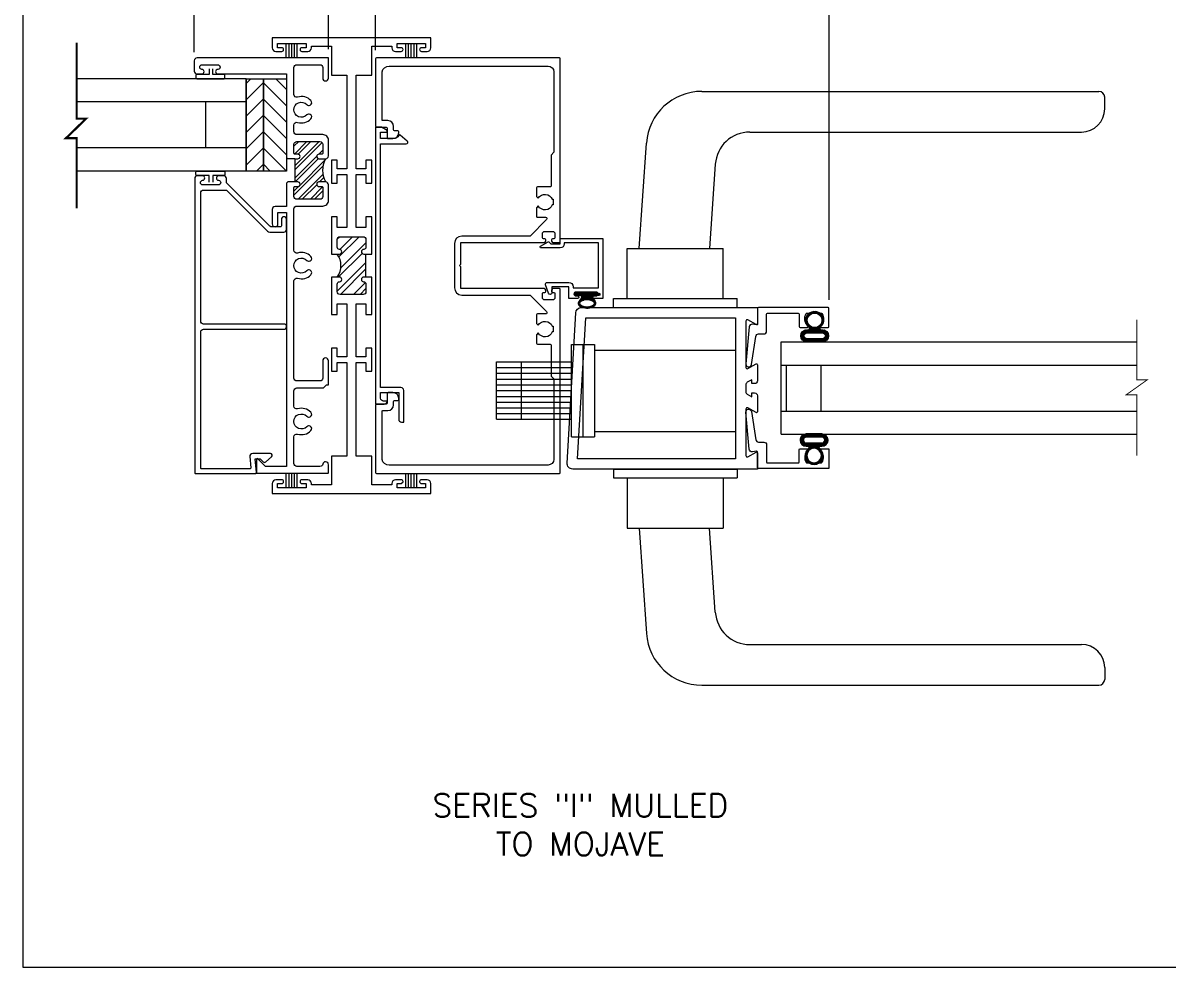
# Model space of a CAD drawing. Extents: x -75 to 127, y -92 to 53.
# Drawn here: x -75.25 to -62.85, y 14.36 to 24.58 of the extents above; entities that cross this region are included whole.
import ezdxf
from ezdxf.enums import TextEntityAlignment as Align

# ---------------------------------------------------------------- set-up
doc = ezdxf.new("R2010")
doc.units = 0
doc.header["$MEASUREMENT"] = 0
doc.layers.get('0').update_dxf_attribs({"linetype": 'CONTINUOUS'})
doc.layers.get('Defpoints').update_dxf_attribs({"linetype": 'CONTINUOUS'})
for name, color, linetype in [('DIM', 7, 'CONTINUOUS'), ('FRAME', 1, 'CONTINUOUS'), ('GLASS', 7, 'CONTINUOUS'), ('GLASS-VINYL', 7, 'CONTINUOUS'), ('LATCH', 1, 'CONTINUOUS'), ('MISC', 7, 'CONTINUOUS'), ('SASH', 5, 'CONTINUOUS'), ('SEAL', 7, 'CONTINUOUS'), ('SETTING BLOCKS', 7, 'CONTINUOUS'), ('TEXT', 7, 'CONTINUOUS'), ('TITLE_BLOCK', 7, 'CONTINUOUS')]:
    doc.layers.add(name, color=color, linetype=linetype)
doc.styles.add('ROMANT', font='romant')
doc.styles.add('SIMPLEX-094', font='simplex.shx', dxfattribs={"height": 0.094})
doc.styles.get("Standard").update_dxf_attribs({"font": 'simplex.shx'})
doc.dimstyles.new('FULL SCALE', dxfattribs={"dimscale": 0.75, "dimtxt": 0.18, "dimasz": 0.18, "dimexe": 0.18, "dimexo": 0.125, "dimgap": 0.09, "dimtad": 0, "dimtih": 1, "dimtoh": 1, "dimdec": 4, "dimzin": 0, "dimdsep": 46, "dimlunit": 4, "dimtxsty": 'Standard', "dimcen": 0.09, "dimadec": 0, "dimazin": 0, "dimtfac": 1, "dimtdec": 4, "dimtofl": 0, "dimtmove": 0, "dimatfit": 3, "dimfxl": 0, "dimtolj": 1, "dimtzin": 0, "dimarcsym": 0})

# ---------------------------------------------------------------- blocks, each defined once
blk = doc.blocks.new('*X77')
at = {"color": 0}
for p, q in [((3.133, 6.509), (3.206, 6.582)), ((3.133, 6.514), (3.201, 6.582)), ((3.133, 6.52), (3.195, 6.582)), ((3.133, 6.503), (3.211, 6.581)), ((3.133, 6.498), (3.215, 6.58)), ((3.134, 6.526), (3.189, 6.581)), ((3.135, 6.533), (3.182, 6.58)), ((3.138, 6.541), (3.174, 6.577)), ((3.184, 6.543), (3.219, 6.579)), ((3.192, 6.546), (3.223, 6.577)), ((3.199, 6.547), (3.227, 6.576)), ((3.204, 6.547), (3.231, 6.574)), ((3.133, 6.492), (3.172, 6.531)), ((3.133, 6.487), (3.168, 6.522)), ((3.133, 6.481), (3.168, 6.516)), ((3.133, 6.476), (3.168, 6.511)), ((3.133, 6.47), (3.168, 6.505)), ((3.133, 6.465), (3.168, 6.5)), ((3.133, 6.459), (3.168, 6.494)), ((3.133, 6.454), (3.168, 6.489)), ((3.133, 6.448), (3.168, 6.483)), ((3.133, 6.443), (3.168, 6.478)), ((3.133, 6.437), (3.168, 6.472)), ((3.133, 6.432), (3.168, 6.467)), ((3.133, 6.426), (3.168, 6.461)), ((3.133, 6.421), (3.168, 6.456)), ((3.133, 6.415), (3.168, 6.45)), ((3.144, 6.553), (3.162, 6.571)), ((3.208, 6.546), (3.234, 6.572)), ((3.212, 6.544), (3.238, 6.57)), ((3.216, 6.542), (3.241, 6.567)), ((3.219, 6.54), (3.244, 6.565)), ((3.222, 6.537), (3.246, 6.562)), ((3.224, 6.534), (3.249, 6.559)), ((3.226, 6.531), (3.252, 6.556)), ((3.228, 6.527), (3.254, 6.553)), ((3.229, 6.523), (3.256, 6.55)), ((3.23, 6.518), (3.258, 6.546)), ((3.23, 6.513), (3.26, 6.542)), ((3.23, 6.507), (3.261, 6.538)), ((3.23, 6.502), (3.263, 6.534)), ((3.23, 6.496), (3.264, 6.53)), ((3.23, 6.409), (3.347, 6.526)), ((3.23, 6.491), (3.265, 6.525)), ((3.23, 6.414), (3.34, 6.524)), ((3.23, 6.42), (3.332, 6.521)), ((3.23, 6.485), (3.265, 6.52)), ((3.23, 6.425), (3.322, 6.517)), ((3.23, 6.48), (3.265, 6.515)), ((3.23, 6.474), (3.265, 6.509)), ((3.23, 6.469), (3.265, 6.504)), ((3.23, 6.464), (3.266, 6.499)), ((3.23, 6.458), (3.267, 6.495)), ((3.23, 6.453), (3.269, 6.492)), ((3.23, 6.431), (3.291, 6.491)), ((3.23, 6.447), (3.272, 6.489)), ((3.23, 6.436), (3.281, 6.487)), ((3.23, 6.442), (3.276, 6.487)), ((3.23, 6.403), (3.299, 6.472)), ((3.23, 6.398), (3.294, 6.461)), ((3.23, 6.392), (3.291, 6.453)), ((3.291, 6.491), (3.306, 6.506)), ((3.325, 6.498), (3.354, 6.527)), ((3.337, 6.504), (3.36, 6.528)), ((3.345, 6.507), (3.366, 6.528)), ((3.352, 6.509), (3.371, 6.528)), ((3.359, 6.51), (3.376, 6.527)), ((3.364, 6.51), (3.381, 6.527)), ((3.37, 6.51), (3.386, 6.526)), ((3.375, 6.51), (3.39, 6.525)), ((3.38, 6.509), (3.395, 6.524)), ((3.384, 6.508), (3.399, 6.522)), ((3.389, 6.507), (3.403, 6.521)), ((3.393, 6.506), (3.407, 6.519)), ((3.397, 6.504), (3.41, 6.518)), ((3.401, 6.502), (3.414, 6.516)), ((3.404, 6.501), (3.417, 6.514)), ((3.408, 6.499), (3.421, 6.511)), ((3.411, 6.496), (3.424, 6.509)), ((3.414, 6.494), (3.427, 6.507)), ((3.417, 6.492), (3.43, 6.504)), ((3.42, 6.489), (3.433, 6.502)), ((3.423, 6.487), (3.436, 6.499)), ((3.426, 6.484), (3.438, 6.496)), ((3.428, 6.481), (3.441, 6.493)), ((3.431, 6.478), (3.443, 6.49)), ((3.433, 6.474), (3.446, 6.487)), ((3.435, 6.471), (3.448, 6.484)), ((3.437, 6.467), (3.45, 6.481)), ((3.439, 6.464), (3.452, 6.477)), ((3.44, 6.46), (3.454, 6.473)), ((3.442, 6.456), (3.456, 6.47)), ((3.443, 6.452), (3.457, 6.466)), ((3.444, 6.447), (3.459, 6.462)), ((3.445, 6.443), (3.46, 6.458)), ((3.446, 6.438), (3.461, 6.453)), ((3.446, 6.433), (3.462, 6.449)), ((3.133, 6.41), (3.168, 6.445)), ((3.133, 6.404), (3.168, 6.439)), ((3.133, 6.399), (3.168, 6.434)), ((3.133, 6.393), (3.168, 6.428)), ((3.133, 6.388), (3.168, 6.423)), ((3.133, 6.382), (3.168, 6.417)), ((3.133, 6.377), (3.168, 6.412)), ((3.133, 6.372), (3.168, 6.407)), ((3.133, 6.366), (3.168, 6.401)), ((3.133, 6.361), (3.168, 6.396)), ((3.133, 6.355), (3.168, 6.39)), ((3.133, 6.35), (3.168, 6.385)), ((3.133, 6.344), (3.168, 6.379)), ((3.133, 6.339), (3.168, 6.374)), ((3.134, 6.334), (3.168, 6.368)), ((3.135, 6.33), (3.168, 6.363)), ((3.136, 6.325), (3.168, 6.357)), ((3.138, 6.321), (3.168, 6.352)), ((3.139, 6.318), (3.168, 6.346)), ((3.141, 6.314), (3.168, 6.341)), ((3.143, 6.311), (3.169, 6.337)), ((3.145, 6.307), (3.171, 6.333)), ((3.148, 6.304), (3.173, 6.329)), ((3.15, 6.301), (3.175, 6.326)), ((3.181, 6.282), (3.295, 6.397)), ((3.185, 6.281), (3.265, 6.362)), ((3.19, 6.281), (3.265, 6.356)), ((3.195, 6.28), (3.265, 6.351)), ((3.2, 6.28), (3.265, 6.345)), ((3.206, 6.28), (3.265, 6.339)), ((3.212, 6.281), (3.264, 6.333)), ((3.22, 6.283), (3.262, 6.325)), ((3.228, 6.336), (3.294, 6.401)), ((3.23, 6.387), (3.289, 6.446)), ((3.23, 6.381), (3.288, 6.439)), ((3.23, 6.376), (3.288, 6.433)), ((3.23, 6.37), (3.288, 6.428)), ((3.23, 6.365), (3.288, 6.423)), ((3.23, 6.359), (3.289, 6.418)), ((3.23, 6.354), (3.29, 6.413)), ((3.23, 6.348), (3.291, 6.409)), ((3.23, 6.343), (3.292, 6.405)), ((3.279, 6.375), (3.297, 6.393)), ((3.284, 6.375), (3.299, 6.39)), ((3.288, 6.373), (3.301, 6.387)), ((3.291, 6.371), (3.304, 6.383)), ((3.293, 6.368), (3.306, 6.38)), ((3.296, 6.365), (3.309, 6.377)), ((3.299, 6.362), (3.311, 6.375)), ((3.301, 6.359), (3.314, 6.372)), ((3.304, 6.357), (3.317, 6.369)), ((3.307, 6.354), (3.32, 6.367)), ((3.311, 6.352), (3.323, 6.365)), ((3.314, 6.35), (3.327, 6.363)), ((3.317, 6.348), (3.33, 6.361)), ((3.321, 6.346), (3.334, 6.359)), ((3.324, 6.344), (3.338, 6.357)), ((3.328, 6.342), (3.342, 6.356)), ((3.332, 6.341), (3.346, 6.355)), ((3.336, 6.339), (3.35, 6.354)), ((3.34, 6.338), (3.355, 6.353)), ((3.345, 6.337), (3.36, 6.352)), ((3.349, 6.336), (3.365, 6.352)), ((3.354, 6.335), (3.371, 6.352)), ((3.359, 6.334), (3.377, 6.352)), ((3.364, 6.334), (3.383, 6.354)), ((3.369, 6.334), (3.391, 6.355)), ((3.375, 6.334), (3.4, 6.359)), ((3.381, 6.335), (3.413, 6.366)), ((3.388, 6.336), (3.461, 6.41)), ((3.396, 6.338), (3.459, 6.402)), ((3.404, 6.341), (3.456, 6.394)), ((3.415, 6.347), (3.451, 6.383)), ((3.431, 6.385), (3.463, 6.416)), ((3.439, 6.398), (3.463, 6.423)), ((3.442, 6.407), (3.464, 6.428)), ((3.444, 6.414), (3.464, 6.434)), ((3.445, 6.421), (3.463, 6.439)), ((3.446, 6.427), (3.463, 6.444)), ((3.153, 6.299), (3.178, 6.323)), ((3.156, 6.296), (3.181, 6.321)), ((3.159, 6.293), (3.184, 6.319)), ((3.162, 6.291), (3.188, 6.317)), ((3.165, 6.289), (3.192, 6.316)), ((3.169, 6.287), (3.197, 6.315)), ((3.173, 6.285), (3.202, 6.315)), ((3.177, 6.284), (3.209, 6.317)), ((3.229, 6.287), (3.258, 6.316))]:
    blk.add_line(p, q, dxfattribs=at)
blk = doc.blocks.new('A$C36160F89')
at = {"layer": 'LATCH'}
for p, q in [((0.81, 0), (0.81, 1)), ((0.81, 1), (0.935, 1)), ((0.935, 1), (0.935, 0)), ((0.935, 1), (1.06, 1)), ((1.06, 1), (1.06, 0)), ((1.06, 0.94), (2.59, 0.94)), ((2.59, 0.06), (2.59, 0.94)), ((0, 0.814), (0.81, 0.814)), ((0, 0.194), (0, 0.814)), ((0, 0.752), (0.81, 0.752)), ((0.27, 0.194), (0.27, 0.814)), ((0, 0.689), (0.81, 0.689)), ((0, 0.627), (0.81, 0.627)), ((0, 0.564), (0.81, 0.564)), ((0, 0.502), (0.81, 0.502)), ((0, 0.439), (0.81, 0.439)), ((0, 0.377), (0.81, 0.377)), ((0, 0.314), (0.81, 0.314)), ((0, 0.252), (0.81, 0.252)), ((0, 0.194), (0.81, 0.194)), ((1.06, 0.06), (2.59, 0.06)), ((0.81, 0), (0.935, 0)), ((0.935, 0), (1.06, 0))]:
    blk.add_line(p, q, dxfattribs=at)
blk = doc.blocks.new('A$C3BF656AD')
at = {"layer": 'SETTING BLOCKS'}
h = blk.add_hatch(dxfattribs=at)
h.set_pattern_fill('ANSI31', color=256, scale=0.25, angle=90, style=0)
h.set_pattern_definition([(135, (0.820812, -8.054306), (-0.02209709, -0.02209709), [])])
h.paths.add_polyline_path([(0, 0.0625), (0.25, 0.0625), (0.25, 0.1095), (0, 0.1095)])
h = blk.add_hatch(dxfattribs=at)
h.set_pattern_fill('ANSI31', color=256, scale=0.25, style=0)
h.set_pattern_definition([(45, (-2.098375, -8.085556), (-0.02209709, 0.02209709), [])])
h.paths.add_polyline_path([(0, 0), (0.25, 0), (0.25, 0.0625), (0, 0.0625)])
for points in [[(0, 0.0625), (0, 0.1095), (0.25, 0.1095), (0.25, 0.0625)], [(0, 0), (0, 0.0625), (0.25, 0.0625), (0.25, 0)]]:
    blk.add_lwpolyline(points, close=True, dxfattribs=at)
blk = doc.blocks.new('3805 BLOCK FRAME')
h = blk.add_hatch()
h.set_pattern_fill('ANSI32', color=256, scale=0.25, style=0)
h.set_pattern_definition([(45, (-4.16348, -5.189), (-0.0662913, 0.0662913), []), (45, (-4.11928, -5.189), (-0.0662913, 0.0662913), [])])
h.paths.add_polyline_path([(-0.819, 1.361, 0.414214), (-0.85, 1.392), (-0.946, 1.392, 0.414214), (-0.956, 1.382), (-0.956, 1.351, -0.414214), (-0.98, 1.326, -0.414214), (-1.005, 1.351), (-1.005, 1.423, -0.235384), (-1.256, 1.423), (-1.256, 1.351, -0.414214), (-1.282, 1.326, -0.414214), (-1.306, 1.351), (-1.306, 1.382, 0.414214), (-1.316, 1.392), (-1.413, 1.392, 0.414214), (-1.444, 1.361), (-1.444, 1.111, 0.414214), (-1.413, 1.08), (-1.316, 1.08, 0.414214), (-1.306, 1.09), (-1.306, 1.121, -0.414214), (-1.282, 1.146, -0.414214), (-1.256, 1.121), (-1.256, 1.09), (-1.005, 1.09), (-1.005, 1.121, -0.414214), (-0.98, 1.146, -0.414214), (-0.956, 1.121), (-0.956, 1.09, 0.414214), (-0.946, 1.08), (-0.85, 1.08, 0.414214), (-0.819, 1.111)])
for q in [(-1.256, 1.09), (-1.005, 1.015)]:
    blk.add_line((-1.005, 1.09), q)
blk.add_lwpolyline([(-3.452, 1.454), (-3.193, 1.454, -0.414214), (-3.162, 1.423, -0.414214), (-3.193, 1.392), (-3.381, 1.392, 0.414214), (-3.412, 1.361), (-3.412, 1.111, 0.414214), (-3.381, 1.08), (-2.329, 1.08, 0.5024), (-2.299, 1.12, -0.280293), (-2.262, 1.264, -0.498955), (-2.213, 1.256, -0.334263), (-2.219, 1.219, 2.470836), (-2.106, 1.219, -0.334263), (-2.112, 1.256, -0.498955), (-2.063, 1.264, -0.280293), (-2.026, 1.12, 0.5024), (-1.996, 1.08), (-1.549, 1.08, 0.414214), (-1.518, 1.111), (-1.518, 1.392, -0.414214), (-1.456, 1.454), (-1.287, 1.454, -0.414214), (-1.256, 1.423), (-1.256, 1.351, -0.414214), (-1.282, 1.326, -0.414214), (-1.306, 1.351), (-1.306, 1.382, 0.414214), (-1.316, 1.392), (-1.413, 1.392, 0.414214), (-1.444, 1.361), (-1.444, 1.111, 0.414214), (-1.413, 1.08), (-1.316, 1.08, 0.414214), (-1.306, 1.09), (-1.306, 1.121, -0.414214), (-1.282, 1.146, -0.414214), (-1.256, 1.121), (-1.256, 1.09), (-1.256, 1.015), (-1.271, 1), (-1.524, 1), (-1.524, 0.875, -0.414214), (-1.556, 0.844), (-1.711, 0.844, -0.414214), (-1.742, 0.875, -0.414214), (-1.711, 0.906), (-1.586, 0.906), (-1.586, 1), (-4.338, 1), (-4.338, 0.776, 0.198912), (-4.335, 0.769), (-4.255, 0.69, -0.668179), (-4.263, 0.673), (-4.403, 0.673, -0.414214), (-4.412, 0.683), (-4.412, 1.444, -0.414214), (-4.403, 1.454), (-4.319, 1.454, -0.414214), (-4.287, 1.423, -0.358249), (-4.312, 1.393, 0.358249), (-4.338, 1.362), (-4.338, 1.111, 0.414214), (-4.306, 1.08), (-4.017, 1.08, 0.5024), (-3.987, 1.12, -0.280293), (-3.95, 1.264, -0.498955), (-3.901, 1.256), (-3.901, 1.256, -0.334263), (-3.907, 1.219, 2.470836), (-3.794, 1.219, -0.334263), (-3.8, 1.256), (-3.8, 1.256, -0.498955), (-3.751, 1.264, -0.280293), (-3.714, 1.12, 0.5024), (-3.684, 1.08), (-3.518, 1.08, 0.414214), (-3.487, 1.111), (-3.487, 1.399), (-3.452, 1.434)], format="xyb", close=True)
blk.add_lwpolyline([(-1.005, 1.09), (-1.005, 1.121, -0.414214), (-0.98, 1.146, -0.414214), (-0.956, 1.121), (-0.956, 1.09, 0.414214), (-0.946, 1.08), (-0.85, 1.08, 0.414214), (-0.819, 1.111), (-0.819, 1.361, 0.414214), (-0.85, 1.392), (-0.946, 1.392, 0.414214), (-0.956, 1.382), (-0.956, 1.351, -0.414214), (-0.98, 1.326), (-0.98, 1.326, -0.414214), (-1.005, 1.351), (-1.005, 1.423, -0.414214), (-0.975, 1.454), (-0.806, 1.454, -0.414214), (-0.744, 1.392), (-0.744, 1.111, 0.414214), (-0.712, 1.08), (-0.641, 1.08, 0.5024), (-0.611, 1.12, -0.280293), (-0.574, 1.264, -0.498955), (-0.525, 1.256), (-0.525, 1.256, -0.334263), (-0.531, 1.219, 2.470836), (-0.418, 1.219, -0.334263), (-0.424, 1.256, -0.498955), (-0.375, 1.264, -0.280293), (-0.338, 1.12, 0.5024), (-0.308, 1.08), (-0.018, 1.08, 0.414214), (0.013, 1.111), (0.013, 1.361, 0.414214), (-0.018, 1.392), (-0.131, 1.392, -0.414214), (-0.162, 1.423, -0.414214), (-0.131, 1.454), (0.088, 1.454), (0.088, 0.031, -0.414214), (0.056, 0), (-0.056, 0, -0.414214), (-0.087, 0.031), (-0.087, 0.083, -0.414214), (-0.062, 0.107), (-0.062, 0.107, -0.399638), (-0.038, 0.084, 0.399638), (-0.013, 0.06), (-0.013, 0.06, 0.414214), (0.013, 0.085), (0.013, 0.255, 0.414214), (-0.013, 0.28), (-0.013, 0.28, 0.399638), (-0.038, 0.256, -0.399638), (-0.062, 0.232, -0.414214), (-0.087, 0.257), (-0.087, 0.309), (-0.087, 1), (-0.99, 1), (-1.005, 1.015)], format="xyb")
blk.add_arc((-1.131, 1.675), 0.281, 243.5092, 296.4908)
blk = doc.blocks.new('3801 1 INCH GLASS STOP')
blk.add_lwpolyline([(2.741, 0.327, -0.414214), (2.769, 0.299, -0.414214), (2.741, 0.271), (2.669, 0.271, 0.414214), (2.659, 0.261), (2.659, 0.167, 0.198912), (2.668, 0.145), (3.128, -0.315, 0.198912), (3.15, -0.324), (3.183, -0.324, -0.414214), (3.214, -0.355), (3.214, -0.408, -0.414214), (3.189, -0.433, -0.399638), (3.164, -0.41, 0.400364), (3.139, -0.386, 0.414214), (3.114, -0.411), (3.114, -0.581, 0.414214), (3.139, -0.606), (3.139, -0.606, 0.399638), (3.164, -0.582, -0.399638), (3.189, -0.558, -0.414214), (3.214, -0.583), (3.214, -0.637, -0.414214), (3.183, -0.668), (-0.001, -0.668, -0.414214), (-0.011, -0.658), (-0.011, -0.01, -0.440011), (0, 0), (0.149, -0.013), (0.149, 0.04), (0.115, 0.074, -0.395486), (0.114, 0.102), (0.17, 0.165, -0.691708), (0.205, 0.152), (0.205, -0.04, -0.440011), (0.171, -0.071), (0.05, -0.061, 0.440011), (0.039, -0.071), (0.039, -0.593, 0.414214), (0.049, -0.603), (1.52, -0.603, 0.414214), (1.551, -0.572), (1.551, 0.299, -0.414214), (1.579, 0.327, -0.414214), (1.607, 0.299), (1.607, -0.572, 0.414214), (1.638, -0.603), (3.027, -0.603, 0.414214), (3.058, -0.572), (3.058, -0.337, 0.198912), (3.049, -0.315), (2.612, 0.122, -0.198912), (2.603, 0.144), (2.603, 0.296, -0.414214), (2.634, 0.327)], format="xyb", close=True)
blk = doc.blocks.new('3082 THERMAL MULLION')
h = blk.add_hatch()
h.set_pattern_fill('ANSI32', color=256, scale=0.4, style=0)
h.set_pattern_definition([(45, (-18.90285, -1.32658), (-0.106066, 0.106066), []), (45, (-18.83214, -1.32658), (-0.106066, 0.106066), [])])
h.paths.add_polyline_path([(0.156, 2.5935), (0.131, 2.5935, -0.414214), (0.106, 2.6185), (0.106, 2.6195, -0.414214), (0.13, 2.6435), (0.131, 2.6435, 0.414214), (0.156, 2.6685), (0.156, 2.7505, 0.414214), (0.125, 2.7815), (-0.125, 2.7815, 0.414214), (-0.156, 2.7505), (-0.156, 2.6685, 0.414214), (-0.131, 2.6435), (-0.13, 2.6435, -0.414214), (-0.106, 2.6195), (-0.106, 2.6185, -0.414214), (-0.131, 2.5935), (-0.156, 2.5935, -0.330037), (-0.156, 2.3435), (-0.131, 2.3435, -0.414214), (-0.106, 2.3185), (-0.106, 2.3175, -0.414214), (-0.13, 2.2935), (-0.131, 2.2935, 0.414214), (-0.156, 2.2685), (-0.156, 2.1865, 0.414214), (-0.125, 2.1555), (0.125, 2.1555, 0.414214), (0.156, 2.1865), (0.156, 2.2685, 0.414214), (0.131, 2.2935), (0.13, 2.2935, -0.414214), (0.106, 2.3175), (0.106, 2.3185, -0.414214), (0.131, 2.3435), (0.156, 2.3435)])
blk.add_line((0.156, 2.3435), (0.156, 2.5935))
for points in [[(-0.218, 4.531), (-0.05, 4.531), (-0.05, 3.518), (-0.156, 3.518), (-0.156, 3.612), (-0.218, 3.612), (-0.218, 3.362), (-0.156, 3.362), (-0.156, 3.456), (-0.05, 3.456), (-0.05, 2.8815), (-0.156, 2.8815), (-0.156, 2.9975), (-0.218, 2.9975), (-0.218, 2.5935), (-0.131, 2.5935, 0.414214), (-0.106, 2.6185), (-0.106, 2.6195, 0.414214), (-0.13, 2.6435), (-0.131, 2.6435, -0.414214), (-0.156, 2.6685), (-0.156, 2.7505, -0.414214), (-0.125, 2.7815), (0.125, 2.7815, -0.414214), (0.156, 2.7505), (0.156, 2.6685, -0.414214), (0.131, 2.6435), (0.13, 2.6435, 0.414214), (0.106, 2.6195), (0.106, 2.6185, 0.414214), (0.131, 2.5935), (0.218, 2.5935), (0.218, 2.9975), (0.156, 2.9975), (0.156, 2.8815), (0.05, 2.8815), (0.05, 3.456), (0.156, 3.456), (0.156, 3.362), (0.218, 3.362), (0.218, 3.612), (0.156, 3.612), (0.156, 3.518), (0.05, 3.518), (0.05, 4.531), (0.218, 4.531), (0.218, 4.844), (0.435, 4.844), (0.435, 4.828, 0.414214), (0.475, 4.788), (0.537, 4.788, 0.414214), (0.557, 4.808), (0.557, 4.809, 0.414214), (0.538, 4.828), (0.492, 4.828), (0.492, 4.875), (0.802, 4.875), (0.802, 4.828), (0.755, 4.828, 0.414214), (0.737, 4.81), (0.737, 4.808, 0.414214), (0.757, 4.788), (0.819, 4.788, 0.414214), (0.859, 4.828), (0.859, 4.937), (-0.859, 4.937), (-0.859, 4.828, 0.414214), (-0.819, 4.788), (-0.755, 4.788, 0.414214), (-0.737, 4.806), (-0.737, 4.81, 0.414214), (-0.755, 4.828), (-0.802, 4.828), (-0.802, 4.875), (-0.492, 4.875), (-0.492, 4.828), (-0.539, 4.828, 0.414214), (-0.557, 4.81), (-0.557, 4.806, 0.414214), (-0.539, 4.788), (-0.475, 4.788, 0.414214), (-0.435, 4.828), (-0.435, 4.844), (-0.218, 4.844)], [(0.557, 0.128), (0.557, 0.129, 0.414214), (0.537, 0.149), (0.475, 0.149, 0.414214), (0.435, 0.109), (0.435, 0.093), (0.218, 0.093), (0.218, 0.406), (0.05, 0.406), (0.05, 1.419), (0.156, 1.419), (0.156, 1.325), (0.218, 1.325), (0.218, 1.575), (0.156, 1.575), (0.156, 1.481), (0.05, 1.481), (0.05, 2.0555), (0.156, 2.0555), (0.156, 1.9395), (0.218, 1.9395), (0.218, 2.3435), (0.131, 2.3435, 0.414214), (0.106, 2.3185), (0.106, 2.3175, 0.414214), (0.13, 2.2935), (0.131, 2.2935, -0.414214), (0.156, 2.2685), (0.156, 2.1865, -0.414214), (0.125, 2.1555), (-0.125, 2.1555, -0.414214), (-0.156, 2.1865), (-0.156, 2.2685, -0.414214), (-0.131, 2.2935), (-0.13, 2.2935, 0.414214), (-0.106, 2.3175), (-0.106, 2.3185, 0.414214), (-0.131, 2.3435), (-0.218, 2.3435), (-0.218, 1.9395), (-0.156, 1.9395), (-0.156, 2.0555), (-0.05, 2.0555), (-0.05, 1.481), (-0.156, 1.481), (-0.156, 1.575), (-0.218, 1.575), (-0.218, 1.325), (-0.156, 1.325), (-0.156, 1.419), (-0.05, 1.419), (-0.05, 0.406), (-0.218, 0.406), (-0.218, 0.093), (-0.435, 0.093), (-0.435, 0.109, 0.414214), (-0.475, 0.149), (-0.539, 0.149, 0.414214), (-0.557, 0.131), (-0.557, 0.127, 0.414214), (-0.539, 0.109), (-0.492, 0.109), (-0.492, 0.062), (-0.802, 0.062), (-0.802, 0.109), (-0.755, 0.109, 0.414214), (-0.737, 0.127), (-0.737, 0.131, 0.414214), (-0.755, 0.149), (-0.819, 0.149, 0.414214), (-0.859, 0.109), (-0.859, 0), (0.859, 0), (0.859, 0.109, 0.414214), (0.819, 0.149), (0.757, 0.149, 0.414214), (0.737, 0.129), (0.737, 0.127, 0.414214), (0.755, 0.109), (0.802, 0.109), (0.802, 0.062), (0.492, 0.062), (0.492, 0.109), (0.538, 0.109)]]:
    blk.add_lwpolyline(points, format="xyb", close=True)
blk.add_arc((-0.3247, 2.4685), 0.21, 323.47039, 36.52961)
blk = doc.blocks.new('FW_ARCH_A')
at = {"layer": 'TITLE_BLOCK'}
for p, q in [((0, 8), (0, 0)), ((0, 0), (10.5, 0))]:
    blk.add_line(p, q, dxfattribs=at)
for tag, height, style, width, p, p2 in [('DWG_NO', 0.094, 'SIMPLEX-094', 2.60233, (8.9063, 7.7977), (10.3973, 7.7977)), ('PRODUCT', 0.25, 'ROMANT', 2.280951, (3.2625, 7.5588), (7.3628, 7.5588))]:
    blk.add_attdef(tag, text='', height=height, dxfattribs=dict(style=style, width=width)).set_placement(p, p2, align=Align.FIT)
for tag, p, style in [('DATE', (8.6394, 7.4782), 'SIMPLEX-094'), ('SCALE', (0.6577, 6.7166), 'ROMANT')]:
    blk.add_attdef(tag, p, '', height=0.094, dxfattribs=dict(style=style))
blk = doc.blocks.new('*D79')
at = {"layer": 'Defpoints', "color": 0}
for p in [(-66.517, 25.756), (-73.391, 24.173), (-66.517, 21.491)]:
    blk.add_point(p, dxfattribs=at)
at = {"layer": 'DIM', "color": 0, "lineweight": -2}
for p, q in [((-73.391, 24.267), (-73.391, 25.891)), ((-66.517, 21.584), (-66.517, 25.891)), ((-73.256, 25.756), (-70.176, 25.756)), ((-66.652, 25.756), (-69.732, 25.756))]:
    blk.add_line(p, q, dxfattribs=at)
at = {"layer": 'DIM', "color": 0}
for points in [[(-73.256, 25.779), (-73.256, 25.734), (-73.391, 25.756)], [(-66.652, 25.779), (-66.652, 25.734), (-66.517, 25.756)]]:
    blk.add_solid(points, dxfattribs=at)
at = {"layer": 'DIM', "color": 0, "insert": (-69.954, 25.756), "char_height": 0.135, "attachment_point": 5}
blk.add_mtext('\\A1;6{\\H1.000000x;\\S7/8;}"', dxfattribs=at)
blk = doc.blocks.new('*D80')
at = {"layer": 'Defpoints', "color": 0}
for p in [(-71.937, 25.018), (-71.937, 24.204), (-71.427, 24.194)]:
    blk.add_point(p, dxfattribs=at)
at = {"layer": 'DIM', "color": 0, "lineweight": -2}
for p, q in [((-71.937, 24.298), (-71.937, 25.153)), ((-71.427, 24.288), (-71.427, 25.153)), ((-71.802, 25.018), (-71.562, 25.018)), ((-71.427, 25.018), (-70.625, 25.018))]:
    blk.add_line(p, q, dxfattribs=at)
at = {"layer": 'DIM', "color": 0}
for points in [[(-71.802, 25.04), (-71.802, 24.995), (-71.937, 25.018)], [(-71.562, 25.04), (-71.562, 24.995), (-71.427, 25.018)]]:
    blk.add_solid(points, dxfattribs=at)
at = {"layer": 'DIM', "color": 0, "insert": (-70.467, 25.018), "char_height": 0.135, "attachment_point": 5}
blk.add_mtext('\\A1;{\\H1.000000x;\\S1/2;}"', dxfattribs=at)

msp = doc.modelspace()

# ---------------------------------------------------------------- hatches: boundary and pattern name
at = {"layer": 'SEAL', "linetype": 'Continuous'}
h = msp.add_hatch(dxfattribs=at)
h.set_pattern_fill('ANSI31', color=256, scale=0.031, angle=90, style=0)
h.set_pattern_definition([(135, (-66.5902518, -8.8216918), (-0.0027400388, -0.0027400388), [])])
edge = h.paths.add_edge_path()
edge.add_arc((-69.26284, 21.64375), 0.01328, 90, 270)
edge.add_line((-69.26284, 21.63047), (-69.22125, 21.63047))
edge.add_line((-69.22125, 21.63047), (-69.20739, 21.63047))
edge.add_arc((-69.20739, 21.61547), 0.015, 322.705714, 450, ccw=False)
edge.add_line((-69.19546, 21.60638), (-69.21488, 21.57704))
edge.add_ellipse((-69.1378, 21.54601), major_axis=(-0.09558, 0), ratio=0.54906689, start_angle=323.754462, end_angle=568.936273)
edge.add_line((-69.05415, 21.5714), (-69.0788, 21.60848))
edge.add_arc((-69.06553, 21.61547), 0.015, 90, 207.77948, ccw=False)
edge.add_line((-69.06553, 21.63047), (-69.05167, 21.63047))
edge.add_line((-69.05167, 21.63047), (-69.01009, 21.63047))
edge.add_arc((-69.01009, 21.64375), 0.01328, 270, 450)
edge.add_line((-69.01009, 21.65703), (-69.26284, 21.65703))
edge = h.paths.add_edge_path(flags=16)
edge.add_spline(control_points=[(-69.21861, 21.54601), (-69.21861, 21.54066), (-69.21549, 21.53396), (-69.19696, 21.51995), (-69.18201, 21.51373), (-69.1338, 21.50512), (-69.09624, 21.51083), (-69.06, 21.5319), (-69.05575, 21.5412), (-69.05881, 21.5565), (-69.06932, 21.56817), (-69.10939, 21.58307), (-69.137, 21.58566), (-69.18749, 21.57796), (-69.20841, 21.56601), (-69.21772, 21.55223), (-69.21861, 21.54904), (-69.21861, 21.54601)], knot_values=[0, 0, 0, 0, 0.62812908, 0.62812908, 1.25625816, 1.25625816, 2.38484814, 2.38484814, 3.25099343, 3.25099343, 4.11713873, 4.11713873, 4.98328402, 4.98328402, 5.92788973, 5.92788973, 6.28318531, 6.28318531, 6.28318531, 6.28318531], degree=3, periodic=0)

# ---------------------------------------------------------------- linework, layer by layer
at = {"layer": 'FRAME'}
for points in [[(-69.51393, 21.29745), (-69.503, 21.29745), (-69.503, 21.23545), (-69.51393, 21.23545, -0.62847495), (-69.66493, 21.22477), (-69.685, 21.20473), (-69.685, 21.11245, 0.41421356), (-69.675, 21.10245), (-69.537, 21.10245, -0.41421356), (-69.527, 21.09245), (-69.527, 20.75707), (-69.497, 20.72707), (-69.497, 19.85595, -0.41421356), (-69.559, 19.79395), (-71.28, 19.79395, -0.36738131), (-71.357, 19.85595), (-71.357, 20.37395, -0.41421356), (-71.347, 20.38395), (-71.294, 20.38395, 0.41421356), (-71.232, 20.44595), (-71.232, 20.48395, -0.41421356), (-71.222, 20.49395), (-71.187, 20.49395, 0.41421356), (-71.177, 20.50395), (-71.177, 20.51695, 0.41421356), (-71.239, 20.57895), (-71.292, 20.57895, 0.41421356), (-71.302, 20.56895), (-71.302, 20.46395, -0.41421356), (-71.312, 20.45395), (-71.417, 20.45395, 0.41421356), (-71.427, 20.44395), (-71.427, 19.71395, 0.41421356), (-71.417, 19.70395), (-69.437, 19.70395, 0.41421356), (-69.427, 19.71395), (-69.427, 21.69445, 0.41421356), (-69.437, 21.70445), (-69.506, 21.70445, 0.41421356), (-69.521, 21.68945), (-69.521, 21.67445, 0.41421356), (-69.511, 21.66445), (-69.496, 21.66445, -0.41421356), (-69.486, 21.65445), (-69.486, 21.59945), (-69.501, 21.58445), (-69.605, 21.58445), (-69.62, 21.59945), (-69.62, 21.65445, -0.41421356), (-69.61, 21.66445), (-69.595, 21.66445, 0.41421356), (-69.585, 21.67445), (-69.585, 21.68945, 0.41421356), (-69.6, 21.70445), (-70.503, 21.70445), (-70.503, 21.93895), (-70.518, 21.95395), (-70.503, 21.96895), (-70.503, 22.20345), (-69.6, 22.20345, 0.41421356), (-69.585, 22.21845), (-69.585, 22.23345, 0.41421356), (-69.595, 22.24345), (-69.61, 22.24345, -0.41421356), (-69.62, 22.25345), (-69.62, 22.30845), (-69.605, 22.32345), (-69.501, 22.32345), (-69.486, 22.30845), (-69.486, 22.25345, -0.41421356), (-69.496, 22.24345), (-69.511, 22.24345, 0.41421356), (-69.521, 22.23345), (-69.521, 22.21845, 0.41421356), (-69.506, 22.20345), (-69.437, 22.20345, 0.41421356), (-69.427, 22.21345), (-69.427, 24.19395, 0.41421356), (-69.437, 24.20395), (-71.417, 24.20395, 0.41421356), (-71.427, 24.19395), (-71.427, 23.46395, 0.41421356), (-71.417, 23.45395), (-71.312, 23.45395, -0.41421356), (-71.302, 23.44395), (-71.302, 23.33895, 0.41421356), (-71.292, 23.32895), (-71.239, 23.32895, 0.41421356), (-71.177, 23.39095), (-71.177, 23.40395, 0.41421356), (-71.187, 23.41395), (-71.222, 23.41395, -0.41421356), (-71.232, 23.42395), (-71.232, 23.46195, 0.41421356), (-71.294, 23.52395), (-71.347, 23.52395, -0.41421356), (-71.357, 23.53395), (-71.357, 24.05195, -0.36738131), (-71.28, 24.11395), (-69.559, 24.11395, -0.41421356), (-69.497, 24.05195), (-69.497, 23.18083), (-69.527, 23.15083), (-69.527, 22.81545, -0.41421356), (-69.537, 22.80545), (-69.675, 22.80545, 0.41421356), (-69.685, 22.79545), (-69.685, 22.70318), (-69.66493, 22.68313, -0.62847495), (-69.51393, 22.67245), (-69.503, 22.67245), (-69.503, 22.61045), (-69.51393, 22.61045, -0.62790641), (-69.66486, 22.59965), (-69.685, 22.57949), (-69.685, 22.48745, 0.41421356), (-69.675, 22.47745), (-69.58621, 22.47745, -0.66817864), (-69.5756, 22.45185), (-69.75399, 22.27345), (-70.493, 22.27345, 0.41421356), (-70.573, 22.19345), (-70.573, 21.95395), (-70.573, 21.71445, 0.41421356), (-70.493, 21.63445), (-69.75399, 21.63445), (-69.5756, 21.45606, -0.66817864), (-69.58621, 21.43045), (-69.675, 21.43045, 0.41421356), (-69.685, 21.42045), (-69.685, 21.32841), (-69.66486, 21.30825, -0.62790641)], [(-71.17706, 20.28995, 0.41421356), (-71.14606, 20.25895), (-71.12206, 20.25895), (-71.12206, 20.60295, 0.41421356), (-71.15306, 20.63395), (-71.37206, 20.63395), (-71.37206, 23.27395), (-71.33306, 23.27395), (-71.09417, 23.27395, 0.70020754), (-71.08388, 23.30221), (-71.16063, 23.36661, 0.4856397), (-71.17602, 23.3634, -0.28491523), (-71.23156, 23.32895), (-71.37206, 23.32895), (-71.37206, 23.39895), (-71.30206, 23.39895), (-71.30206, 23.41895), (-71.36384, 23.45395), (-71.42706, 23.45395), (-71.42706, 20.45395), (-71.33306, 20.45395, 0.41421356), (-71.30206, 20.48495), (-71.30206, 20.48595), (-71.34106, 20.48595, -0.41421356), (-71.37206, 20.51695), (-71.37206, 20.57895), (-71.17706, 20.57895)]]:
    msp.add_lwpolyline(points, format="xyb", close=True, dxfattribs=at)
at = {"layer": 'GLASS'}
for p, q in [((-72.829, 23.97768), (-74.6645, 23.97768)), ((-72.829, 23.97768), (-72.829, 22.97768)), ((-72.829, 23.72768), (-74.6645, 23.72768)), ((-73.266, 23.22768), (-73.266, 23.72768)), ((-72.829, 23.22768), (-74.6645, 23.22768)), ((-72.829, 22.97768), (-74.6645, 22.97768))]:
    msp.add_line(p, q, dxfattribs=at)
at = {"layer": 'GLASS', "const_width": 0.024}
msp.add_lwpolyline([(-74.6645, 22.5734), (-74.6645, 23.33299), (-74.78021, 23.33299), (-74.56196, 23.54549), (-74.6645, 23.54549), (-74.6645, 24.3676)], dxfattribs=at)
at = {"layer": 'GLASS-VINYL'}
for p, q in [((-67.03501, 20.12754), (-67.03501, 21.12754)), ((-67.03501, 20.87754), (-67.03501, 21.12754)), ((-67.03501, 21.12754), (-63.18499, 21.12754)), ((-67.03501, 20.87754), (-63.18499, 20.87754)), ((-66.98033, 20.87754), (-66.98033, 20.37754)), ((-66.60673, 20.87754), (-66.60673, 20.37754)), ((-67.03501, 20.12754), (-67.03501, 20.37754)), ((-67.03501, 20.37754), (-63.18402, 20.37754)), ((-67.03501, 20.12754), (-63.18402, 20.12754))]:
    msp.add_line(p, q, dxfattribs=at)
at = {"layer": 'GLASS-VINYL', "const_width": 0.01}
msp.add_lwpolyline([(-63.18402, 19.89635), (-63.18402, 20.55407), (-63.30032, 20.55407), (-63.07095, 20.71705), (-63.18305, 20.71705), (-63.18305, 21.37007)], dxfattribs=at)
at = {"layer": 'MISC'}
for p, q in [((-67.89518, 23.8406), (-63.59454, 23.8406)), ((-63.53204, 23.6506), (-63.53204, 23.7781)), ((-67.37421, 23.4006), (-63.78204, 23.4006)), ((-68.57173, 22.1406), (-68.49378, 23.2815)), ((-67.74834, 23.05116), (-67.81055, 22.1406)), ((-68.70204, 21.59624), (-68.70204, 22.1406)), ((-68.70204, 22.1406), (-67.66204, 22.1406)), ((-67.66204, 21.59624), (-67.66204, 22.1406)), ((-68.85204, 21.5006), (-68.85204, 21.59624)), ((-68.85204, 21.59624), (-67.51204, 21.59624)), ((-67.51204, 21.5006), (-67.51204, 21.59624)), ((-68.85204, 21.5006), (-67.51204, 21.5006)), ((-68.85204, 19.7506), (-68.85204, 19.65496)), ((-68.85204, 19.7506), (-67.51204, 19.7506)), ((-67.51204, 19.7506), (-67.51204, 19.65496)), ((-68.85204, 19.65496), (-67.51204, 19.65496)), ((-68.70204, 19.65496), (-68.70204, 19.1106)), ((-67.66204, 19.65496), (-67.66204, 19.1106)), ((-68.70204, 19.1106), (-67.66204, 19.1106)), ((-68.57173, 19.1106), (-68.49378, 17.9697)), ((-67.74834, 18.20004), (-67.81055, 19.1106)), ((-67.37421, 17.8506), (-63.78204, 17.8506)), ((-63.53204, 17.6006), (-63.53204, 17.4731)), ((-67.89518, 17.4106), (-63.59454, 17.4106))]:
    msp.add_line(p, q, dxfattribs=at)
for centre, radius, start, end in [((-67.89518, 23.2406), 0.6, 90, 176.09149), ((-63.59454, 23.7781), 0.0625, 0, 90), ((-63.78204, 23.6506), 0.25, 270, 0), ((-67.37421, 23.0256), 0.375, 90, 176.09149), ((-67.37421, 18.2256), 0.375, 183.90851, 270), ((-67.89518, 18.0106), 0.6, 183.90851, 270), ((-63.78204, 17.6006), 0.25, 360, 90), ((-63.59454, 17.4731), 0.0625, 270, 0)]:
    msp.add_arc(centre, radius, start, end, dxfattribs=at)
at = {"layer": 'SASH'}
for points in [[(-69.04018, 21.66728), (-69.25926, 21.66728, 0.41421356), (-69.27958, 21.64697), (-69.27958, 21.64678, 0.41421356), (-69.25926, 21.62647), (-69.2396, 21.62647, -0.41421356), (-69.22578, 21.61265), (-69.22578, 21.61246, -0.41421356), (-69.2396, 21.59864), (-69.33523, 21.59864), (-69.33523, 21.72571), (-69.51888, 21.72571), (-69.51888, 21.66079, -0.84439226), (-69.55494, 21.65466), (-69.5874, 21.74741, -0.51663616), (-69.56989, 21.77209), (-69.33523, 21.77209, -0.41421356), (-69.28885, 21.72571), (-69.28885, 21.71366), (-69.01245, 21.71366), (-69.01245, 22.20061), (-69.38346, 22.20061), (-69.38346, 22.19133, -0.41421356), (-69.42984, 22.14496), (-69.63575, 22.14496, -0.41421356), (-69.64502, 22.15423), (-69.64502, 22.15773, -0.26794919), (-69.64038, 22.16576), (-69.55969, 22.21235, -0.41421356), (-69.54702, 22.20895), (-69.5294, 22.19133), (-69.42984, 22.19133), (-69.42984, 22.24698), (-68.96607, 22.24698), (-68.96607, 21.59864), (-69.05985, 21.59864, -0.41421356), (-69.07367, 21.61246), (-69.07367, 21.61265, -0.41421356), (-69.05985, 21.62647), (-69.04018, 21.62647, 0.41421356), (-69.01987, 21.64678), (-69.01987, 21.64697, 0.41421356)], [(-67.39478, 21.36646, 0.57735027), (-67.41728, 21.35347), (-67.41728, 20.85173, 0.57735027), (-67.39478, 20.83874), (-67.30728, 20.88926, -0.57735027), (-67.29228, 20.8806), (-67.29228, 20.7066, -0.41421356), (-67.32328, 20.6756), (-67.35428, 20.6756), (-67.35428, 20.71779), (-67.40178, 20.69036, 0.26794919), (-67.41728, 20.66352), (-67.41728, 20.6256), (-67.41728, 20.58768, 0.26794919), (-67.40178, 20.56084), (-67.35428, 20.53341), (-67.35428, 20.5756), (-67.32328, 20.5756, -0.41421356), (-67.29228, 20.5446), (-67.29228, 20.3706, -0.57735027), (-67.30728, 20.36194), (-67.39478, 20.41246, 0.57735027), (-67.41728, 20.39947), (-67.41728, 19.89773, 0.57735027), (-67.39478, 19.88474), (-67.30728, 19.93526, -0.57735027), (-67.29228, 19.9266), (-67.29228, 19.7506), (-69.29228, 19.7506, -0.43135789), (-69.35418, 19.81621), (-69.25947, 21.44221, -0.39727458), (-69.19758, 21.5006), (-67.29228, 21.5006), (-67.29228, 21.3246, -0.57735027), (-67.30728, 21.31594)], [(-67.38116, 21.2902), (-67.41716, 20.88906, 0.96795709), (-67.35764, 20.88175), (-67.31, 21.18738, -0.36961308), (-67.27937, 21.2136), (-67.22328, 21.2136, 0.41421356), (-67.19228, 21.2446), (-67.19228, 21.4296, -0.41421356), (-67.18228, 21.4396), (-66.85028, 21.4396, -0.41421356), (-66.84028, 21.4296), (-66.84028, 21.2946, 0.41421356), (-66.83028, 21.2846), (-66.75128, 21.2846, 0.69735157), (-66.7448, 21.30221, -0.38027232), (-66.76329, 21.43515, -0.25061918), (-66.75497, 21.4396), (-66.60259, 21.4396, -0.25061918), (-66.59428, 21.43515, -0.38027232), (-66.61277, 21.30221, 0.69735157), (-66.60628, 21.2846), (-66.52728, 21.2846, 0.41421356), (-66.51728, 21.2946), (-66.51728, 21.4906, 0.41421356), (-66.52728, 21.5006), (-67.28228, 21.5006, 0.41421356), (-67.29228, 21.4906), (-67.29228, 21.32191, -0.45692327), (-67.30371, 21.31201), (-67.34585, 21.3181, 0.43014181)], [(-67.38116, 19.96578), (-67.41716, 20.36691, -0.96795709), (-67.35764, 20.37422), (-67.31, 20.0686, 0.36961308), (-67.27937, 20.04237), (-67.22328, 20.04237, -0.41421356), (-67.19228, 20.01137), (-67.19228, 19.82637, 0.41421356), (-67.18228, 19.81637), (-66.85028, 19.81637, 0.41421356), (-66.84028, 19.82637), (-66.84028, 19.96137, -0.41421356), (-66.83028, 19.97137), (-66.75128, 19.97137, -0.69735157), (-66.7448, 19.95376, 0.38027232), (-66.76329, 19.82082, 0.25061918), (-66.75497, 19.81637), (-66.60259, 19.81637, 0.25061918), (-66.59428, 19.82082, 0.38027232), (-66.61277, 19.95376, -0.69735157), (-66.60628, 19.97137), (-66.52728, 19.97137, -0.41421356), (-66.51728, 19.96137), (-66.51728, 19.76537, -0.41421356), (-66.52728, 19.75537), (-67.28228, 19.75537, -0.41421356), (-67.29228, 19.76537), (-67.29228, 19.93406, 0.45692327), (-67.30371, 19.94396), (-67.34585, 19.93787, -0.43014181)]]:
    msp.add_lwpolyline(points, format="xyb", close=True, dxfattribs=at)
msp.add_lwpolyline([(-67.52928, 21.3886), (-67.52928, 19.8626), (-69.23929, 19.8626), (-69.15041, 21.3886)], close=True, dxfattribs=at)
at = {"layer": 'SEAL'}
for p, q in [((-72.39407, 24.20395), (-72.39407, 24.36045)), ((-72.36366, 24.20395), (-72.36366, 24.36045)), ((-72.334, 24.20395), (-72.334, 24.36045)), ((-72.30466, 24.20395), (-72.30466, 24.36045)), ((-72.27516, 24.20395), (-72.27516, 24.36045)), ((-71.10007, 24.2037), (-71.10007, 24.36045)), ((-71.06966, 24.2037), (-71.06966, 24.36045)), ((-71.04, 24.2037), (-71.04, 24.36045)), ((-71.01066, 24.2037), (-71.01066, 24.36045)), ((-70.98116, 24.2037), (-70.98116, 24.3602)), ((-72.39407, 19.54745), (-72.39407, 19.70395)), ((-72.36366, 19.54745), (-72.36366, 19.70395)), ((-72.334, 19.54745), (-72.334, 19.70395)), ((-72.30466, 19.54745), (-72.30466, 19.70395)), ((-72.27516, 19.54745), (-72.27516, 19.70395)), ((-71.10007, 19.54745), (-71.10007, 19.70395)), ((-71.06966, 19.54745), (-71.06966, 19.70395)), ((-71.04, 19.54745), (-71.04, 19.70395)), ((-71.01066, 19.54745), (-71.01066, 19.70395)), ((-70.98116, 19.54745), (-70.98116, 19.70395))]:
    msp.add_line(p, q, dxfattribs=at)
at = {"layer": 'SEAL', "linetype": 'Continuous'}
for points in [[(-73.23072, 24.08342), (-73.23072, 24.02522), (-73.36423, 24.02522, 0.41421356), (-73.37423, 24.01522), (-73.37423, 23.98768, 0.41421356), (-73.36423, 23.97768), (-73.06827, 23.97768, 0.41421356), (-73.05827, 23.98768), (-73.05827, 24.01522, 0.41421356), (-73.06827, 24.02522), (-73.18786, 24.02522), (-73.18786, 24.08342)], [(-73.23072, 22.85918), (-73.23072, 22.93014), (-73.36423, 22.93014, -0.41421356), (-73.37423, 22.94014), (-73.37423, 22.96768, -0.41421356), (-73.36423, 22.97768), (-73.06827, 22.97768, -0.41421356), (-73.05827, 22.96768), (-73.05827, 22.94014, -0.41421356), (-73.06827, 22.93014), (-73.18786, 22.93014), (-73.18786, 22.85918)]]:
    msp.add_lwpolyline(points, format="xyb", dxfattribs=at)
at = {"layer": 'SEAL'}
msp.add_lwpolyline([(-69.21488, 21.57704), (-69.19546, 21.60638, 0.62059597), (-69.20739, 21.63047), (-69.22125, 21.63047), (-69.26284, 21.63047, -1), (-69.26284, 21.65703), (-69.01009, 21.65703, -1), (-69.01009, 21.63047), (-69.05167, 21.63047), (-69.06553, 21.63047, 0.56450327), (-69.0788, 21.60848), (-69.05415, 21.5714)], format="xyb", dxfattribs=at)
at = {"layer": 'SEAL', "flags": 128}
msp.add_lwpolyline([(-69.21861, 21.54601), (-69.21421, 21.53465), (-69.19825, 21.52188), (-69.1711, 21.51194), (-69.13785, 21.50853), (-69.1046, 21.51226), (-69.07733, 21.52186), (-69.06155, 21.53423), (-69.05698, 21.54587), (-69.06168, 21.55736), (-69.07753, 21.57019), (-69.10451, 21.58003), (-69.13781, 21.58364), (-69.17105, 21.58005), (-69.19795, 21.56995), (-69.2143, 21.5572)], close=True, dxfattribs=at)
msp.add_lwpolyline([(-69.21488, 21.57704), (-69.22435, 21.56828), (-69.23056, 21.55867), (-69.23326, 21.54859), (-69.23237, 21.53841), (-69.22791, 21.52851), (-69.22005, 21.51928), (-69.20909, 21.51106), (-69.19544, 21.50415), (-69.17961, 21.49882), (-69.16221, 21.49528), (-69.14389, 21.49364), (-69.12534, 21.49398), (-69.10726, 21.49629), (-69.09033, 21.50046), (-69.07519, 21.50636), (-69.06241, 21.51375), (-69.05248, 21.52236), (-69.04576, 21.53186), (-69.04252, 21.5419), (-69.04286, 21.55209), (-69.04679, 21.56205), (-69.05415, 21.5714)], dxfattribs=at)
at = {"layer": 'SEAL'}
for points in [[(-66.67281, 21.12754), (-66.7576, 21.12754, -0.9999999), (-66.7576, 21.26003), (-66.74374, 21.26003, 0.70454625), (-66.73424, 21.28663, -0.70454625), (-66.67281, 21.45849, -0.70454625), (-66.61139, 21.28663, 0.70454625), (-66.60188, 21.26003), (-66.58802, 21.26003, -0.9999999), (-66.58802, 21.12754)], [(-66.67281, 21.44072, -1), (-66.67281, 21.28244, -1)], [(-66.7576, 21.16254, -1), (-66.7576, 21.22503), (-66.67281, 21.22503), (-66.58802, 21.22503, -1), (-66.58802, 21.16254), (-66.67281, 21.16254)], [(-66.67889, 20.13074), (-66.76368, 20.13074, 0.9999999), (-66.76368, 19.99825), (-66.74982, 19.99825, -0.70454625), (-66.74031, 19.97165, 0.70454625), (-66.67889, 19.79979, 0.70454625), (-66.61746, 19.97165, -0.70454625), (-66.60795, 19.99825), (-66.59409, 19.99825, 0.9999999), (-66.59409, 20.13074)], [(-66.76368, 20.09574, 1), (-66.76368, 20.03325), (-66.67889, 20.03325), (-66.59409, 20.03325, 1), (-66.59409, 20.09574), (-66.67889, 20.09574)], [(-66.67889, 19.81755, 1), (-66.67889, 19.97583, 1)]]:
    msp.add_lwpolyline(points, format="xyb", close=True, dxfattribs=at)

# ---------------------------------------------------------------- block references
msp.add_blockref('A$C36160F89', (-70.11704, 20.09874))
at = {"layer": 'DIM', "xscale": 2, "yscale": 2, "zscale": 2}
msp.add_blockref('FW_ARCH_A', (-75.24611, 14.35692), dxfattribs=at)
at = {"layer": 'FRAME'}
msp.add_blockref('3082 THERMAL MULLION', (-71.687, 19.48545), dxfattribs=at)
at = {"layer": 'FRAME', "xscale": -1, "rotation": 270}
for name, p in [('3805 BLOCK FRAME', (-73.391, 24.11645)), ('3801 1 INCH GLASS STOP', (-72.718, 19.71395))]:
    msp.add_blockref(name, p, dxfattribs=at)
at = {"layer": 'SEAL', "rotation": 90}
msp.add_blockref('*X77', (-60.24189, 17.99475), dxfattribs=at)
at = {"layer": 'SEAL', "xscale": -1, "rotation": 90}
msp.add_blockref('*X77', (-60.24796, 23.26353), dxfattribs=at)
at = {"layer": 'TEXT', "xscale": 4, "yscale": 4, "zscale": 4, "rotation": 90}
msp.add_blockref('A$C3BF656AD', (-72.391, 22.97768), dxfattribs=at)

# ---------------------------------------------------------------- texts
at = {"layer": 'DIM', "insert": (-69.20948, 15.89952), "char_height": 0.25, "width": 7.0262284, "attachment_point": 5}
msp.add_mtext('SERIES "I" MULLED\\PTO MOJAVE', dxfattribs=at)

# ---------------------------------------------------------------- dimensions: what is measured, and where the dimension line sits
at = {"layer": 'DIM'}
for base, p1, p2, picture, middle in [((-66.51728, 25.75602), (-73.391, 24.17295), (-66.51728, 21.4906), '*D79', (-69.95414, 25.75602)), ((-71.937, 25.01754), (-71.427, 24.19395), (-71.937, 24.20395), '*D80', (-70.46747, 25.01754))]:
    dim = msp.add_linear_dim(base=base, p1=p1, p2=p2, dimstyle='FULL SCALE', dxfattribs=at)
    dim.commit()
    dim.dimension.update_dxf_attribs({"geometry": picture, "text_midpoint": middle, "dimtype": 160})

doc.saveas('drawing.dxf')
